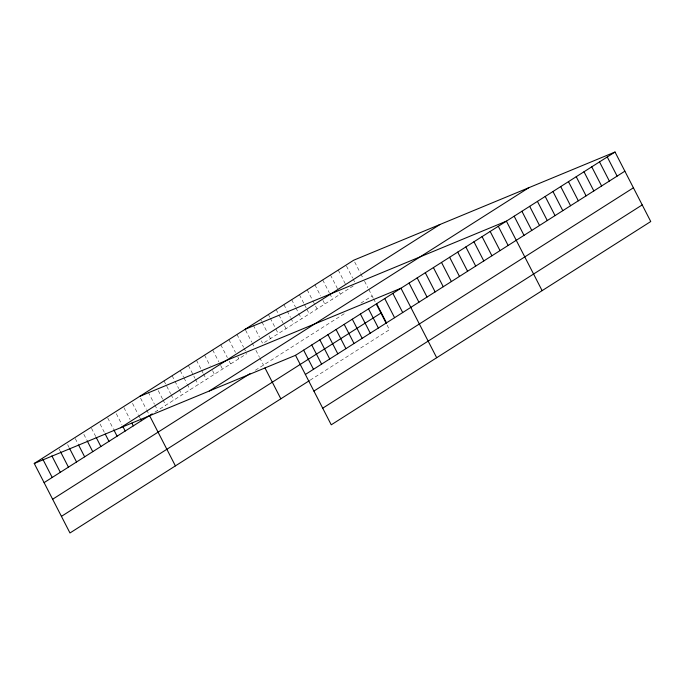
<?xml version="1.0" encoding="UTF-8"?>
<svg xmlns="http://www.w3.org/2000/svg" width="685" height="685" viewBox="0 0 685 685"><rect width="100%" height="100%" fill="white"/><g stroke="black" fill="none" stroke-linecap="round" stroke-linejoin="round"><path stroke-width="0.51" stroke-dasharray="3.42 2.57" d="M154.938 412.105L246.857 353.623M353.255 285.928L262.723 343.527L261.319 340.787M255.394 370.234L346.267 312.42M360.926 303.095L372.135 295.963M310.151 380.158L389.474 329.69L386.623 324.159M354.693 262.012L360.319 272.964M360.781 273.872L363.127 278.435M364.548 281.192L367.871 287.657M368.813 289.498L373.111 297.864M373.599 298.814L376.048 303.575M346.464 266.037L352.552 277.896M353.023 278.812L354.899 282.46M338.236 270.061L345.266 283.753M330.478 275.002L337.508 288.685M339.383 292.332L340.317 294.156M322.712 279.942L329.279 292.709M329.75 293.625L332.559 299.097M314.954 284.874L320.58 295.826M322.926 300.381L324.801 304.029M307.197 289.815L312.351 299.85M312.822 300.758L317.044 308.969M299.439 294.747L304.123 303.875M304.594 304.782L306.469 308.43M306.94 309.346L309.286 313.91M291.682 299.688L295.432 306.983M295.894 307.899L298.24 312.454M298.711 313.37L301.52 318.842M283.915 304.619L286.732 310.099M287.203 311.007L290.483 317.395M290.954 318.302L293.762 323.782M276.158 309.56L278.504 314.124M278.975 315.031L286.005 328.714M268.4 314.492L269.804 317.232M270.275 318.148L275.43 328.175M275.901 329.091L278.247 333.655M260.642 319.433L261.576 321.256M262.047 322.173L267.201 332.199M269.077 335.856L270.489 338.587M253.347 325.281L259.444 337.14M245.59 330.221L251.686 342.08M252.157 342.988L254.495 347.552M255.916 350.309L259.238 356.774M259.709 357.69L263.502 365.079M237.01 334.468L243.577 347.235M244.04 348.151L245.453 350.883M228.901 339.623L235.46 352.398M237.806 356.962L238.748 358.786M220.793 344.786L227.351 357.561M229.227 361.209L230.639 363.94M212.675 349.949L218.772 361.808M220.647 365.456L222.522 369.104M204.567 355.104L210.192 366.055M212.538 370.611L214.414 374.267M196.458 360.267L201.15 369.386M201.613 370.302L203.025 373.034M203.488 373.95L206.305 379.421M188.349 365.43L194.908 378.197M195.379 379.113L198.196 384.585M180.241 370.585L183.52 376.973M183.991 377.88L186.799 383.36M187.27 384.268L190.087 389.748M172.123 375.748L174.469 380.312M174.94 381.22L178.691 388.515M179.162 389.431L181.97 394.902M164.015 380.903L170.582 393.678M171.053 394.594L173.862 400.066M158.252 390.63L162.473 398.841M162.936 399.749L165.753 405.22M148.268 392.137L154.356 403.996M154.827 404.912L157.644 410.383M140.622 398.208L146.248 409.159M146.718 410.067L149.065 414.63M132.513 403.371L138.139 414.322M138.61 415.23L140.014 417.97M123.934 407.618L130.03 419.477M116.296 413.689L121.921 424.64M107.716 417.936L113.342 428.887M100.07 424.015L104.291 432.226M91.49 428.262L95.712 436.473M83.853 434.333L86.661 439.804M75.273 438.58L78.081 444.051M67.627 444.651L69.039 447.391M59.047 448.898L59.989 450.721"/><path stroke-width="1.03" d="M309.295 380.706L69.973 532.973L34.25 463.471L353.751 260.189L615.027 152.027L650.75 221.529L331.249 424.811L295.526 355.309L615.027 152.027M120.474 427.774L439.976 224.5M44.097 482.625L152.233 413.826M209.31 390.998L528.811 187.724M52.634 499.237L249.991 373.676M61.427 516.362L380.937 313.079M305.373 374.464L624.874 171.181M313.91 391.075L633.411 187.801M322.712 408.192L642.213 204.918M245.119 329.305L506.403 221.144L542.118 290.645M139.689 396.384L400.965 288.222L436.688 357.724M34.25 463.471L295.526 355.309M607.27 156.968L617.116 176.122M599.512 161.9L609.359 181.063M591.754 166.84L601.601 185.995M583.997 171.772L593.835 190.935M576.231 176.713L586.077 195.867M568.473 181.645L578.32 200.808M560.715 186.585L570.562 205.74M552.958 191.526L562.805 210.68M545.2 196.458L555.038 215.612M537.434 201.399L547.281 220.553M529.676 206.331L539.523 225.493M521.919 211.271L531.765 230.425M514.161 216.203L524.008 235.366M498.286 226.307L508.133 245.461M490.177 231.461L500.024 250.624M482.069 236.625L491.916 255.779M473.96 241.779L483.807 260.942M465.851 246.942L475.69 266.097M457.734 252.106L467.581 271.26M449.625 257.26L459.472 276.423M441.517 262.423L451.364 281.578M433.408 267.587L443.255 286.741M425.299 272.741L435.138 291.904M417.182 277.904L427.029 297.059M409.073 283.068L418.92 302.222M392.856 293.385L402.703 312.54M384.739 298.54L394.586 317.703M376.63 303.703L386.477 322.858M376.536 304.525L386.152 323.234M368.521 308.867L378.368 328.021M360.413 314.021L370.26 333.184M352.304 319.184L362.151 338.339M344.187 324.347L354.034 343.502M336.078 329.502L345.925 348.665M327.969 334.665L337.816 353.82M319.861 339.828L329.708 358.983M311.752 344.983L321.59 364.146M303.635 350.146L313.482 369.301M264.975 367.931L280.841 398.807M149.527 415.547L175.403 465.894M140.485 418.877L141.418 420.701M131.905 423.125L133.31 425.864M122.855 426.464L125.201 431.028M113.804 429.795L117.092 436.182M105.225 434.05L108.975 441.346M96.183 437.381L100.866 446.509M87.132 440.72L92.758 451.663M78.552 444.967L84.649 456.826M69.502 448.298L76.54 461.981M60.46 451.638L68.423 467.144M51.88 455.885L60.314 472.308M42.83 459.224L52.206 477.462"/></g></svg>
